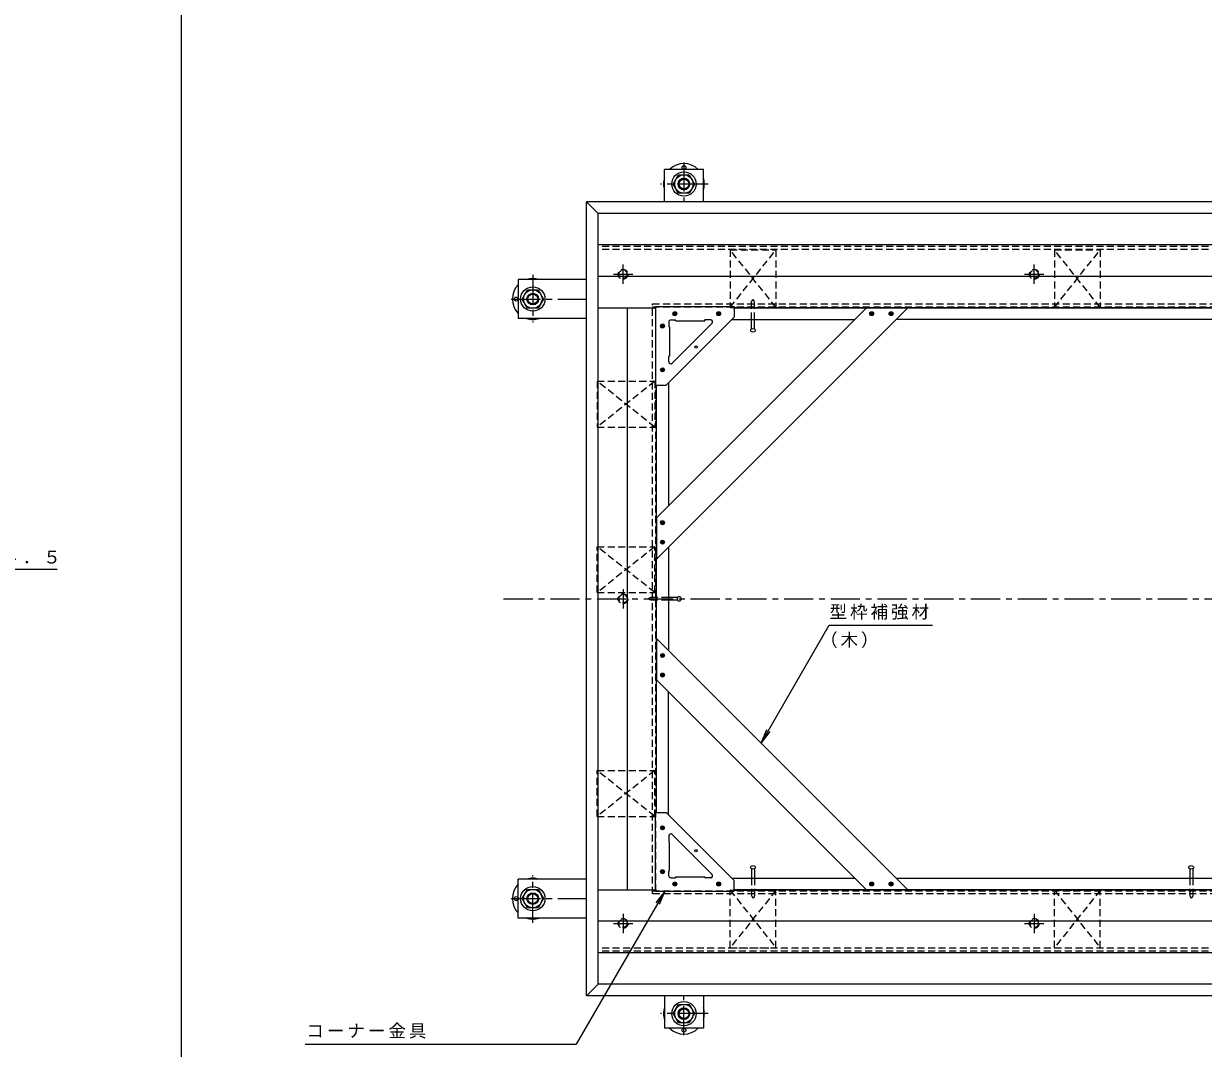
# Model space of a CAD drawing. Units: millimetres at full size, sheet at 1:6; details may follow other scales. Extents: x -2215 to 2320, y -1648 to 1656.
# Drawn here: x -499 to 713, y -631 to 422 of the extents above; entities that cross this region are included whole.
import ezdxf

# ---------------------------------------------------------------- set-up
doc = ezdxf.new("R2010")
doc.units = ezdxf.units.MM
doc.header["$LTSCALE"] = 6
doc.linetypes.add('CHAIN1', pattern=[8, 5, -1, 1, -1])
doc.linetypes.add('DASHED1', pattern=[1.8, 1.2, -0.6])
for name, color, linetype, lineweight in [('1-0_1-0ﾚｲﾔ', 4, 'Continuous', 9), ('1-1_1-1ﾚｲﾔ', 2, 'Continuous', 9), ('1-3_1-3ﾚｲﾔ', 4, 'Continuous', 9), ('1-5_1-5ﾚｲﾔ', 7, 'Continuous', 9), ('1-6_1-6ﾚｲﾔ', 6, 'Continuous', 9), ('1-7', 5, 'Continuous', 5), ('1-8', 3, 'Continuous', 9), ('1-A', 3, 'Continuous', 9), ('1-B', 4, 'Continuous', 9), ('1-C', 4, 'Continuous', 9), ('1-D', 5, 'Continuous', 5), ('1-E', 3, 'Continuous', 9), ('D-5', 7, 'Continuous', 9), ('F-0_F-0ﾚｲﾔ', 7, 'Continuous', 9)]:
    doc.layers.add(name, color=color, linetype=linetype, lineweight=lineweight)
doc.styles.add('ＭＳ ゴシック', font='')
doc.styles.get('ＭＳ ゴシック').set_extended_font_data('MS Gothic')

msp = doc.modelspace()

# ---------------------------------------------------------------- linework, layer by layer
at = {"layer": '1-0_1-0ﾚｲﾔ'}
for centre in [(179.469, 274.307), (7.268, 139.107), (7.268, -476.893), (179.469, -612.092)]:
    msp.add_circle(centre, 2, dxfattribs=at)
for centre, start, end in [((179.469, 257.307), 45.5852, 134.4148), ((179.469, 257.307), 162.24721, 197.75279), ((179.469, 257.307), 342.24721, 17.75279), ((24.268, 139.107), 72.24721, 107.75279), ((24.268, 139.107), 135.5852, 224.4148), ((24.268, 139.107), 252.24721, 287.75279), ((24.268, -476.893), 72.24721, 107.75279), ((24.268, -476.893), 135.5852, 224.4148), ((24.268, -476.893), 252.24721, 287.75279), ((179.469, -595.092), 162.24721, 197.75279), ((179.469, -595.092), 342.24721, 17.75279), ((179.469, -595.092), 225.5852, 314.4148)]:
    msp.add_arc(centre, 21, start, end, dxfattribs=at)
at = {"layer": '1-1_1-1ﾚｲﾔ', "color": 6, "linetype": 'CHAIN1'}
msp.add_line((-5.732, -168.893), (1506.669, -168.893), dxfattribs=at)
at = {"layer": '1-3_1-3ﾚｲﾔ', "color": 2}
for p, q in [((1421.468, 239.107), (79.468, 239.107)), ((1409.469, 227.107), (91.468, 227.107)), ((91.468, -564.892), (91.468, 227.107)), ((79.468, -576.893), (91.468, -564.892)), ((1409.469, -564.892), (91.468, -564.892)), ((1421.468, -576.893), (79.468, -576.893))]:
    msp.add_line(p, q, dxfattribs=at)
at = {"layer": '1-3_1-3ﾚｲﾔ', "color": 2, "linetype": 'DASHED1'}
for p, q in [((1409.469, 193.107), (91.468, 193.107)), ((147.268, 134.307), (1353.668, 134.307)), ((147.268, -472.093), (147.268, 134.307)), ((147.268, 131.107), (1353.668, 131.107)), ((150.468, -468.893), (150.468, 131.107)), ((147.268, -468.893), (1353.668, -468.893)), ((1353.668, -472.093), (147.268, -472.093)), ((1409.469, -530.893), (91.468, -530.893))]:
    msp.add_line(p, q, dxfattribs=at)
at = {"layer": '1-3_1-3ﾚｲﾔ', "color": 2}
msp.add_lwpolyline([(79.468, -576.893), (79.468, 239.107), (91.468, 227.107)], dxfattribs=at)
at = {"layer": '1-5_1-5ﾚｲﾔ'}
for p, q in [((258.816, -317.052), (328.675, -196.052)), ((328.675, -196.052), (434.663, -196.052)), ((258.816, -317.052), (264.556, -303.193)), ((258.816, -317.052), (267.947, -305.151)), ((159.712, -469.192), (68.964, -626.374)), ((159.712, -469.192), (150.581, -481.092)), ((159.712, -469.192), (153.972, -483.05)), ((-209.629, -626.374), (68.964, -626.374))]:
    msp.add_line(p, q, dxfattribs=at)
at = {"layer": '1-6_1-6ﾚｲﾔ'}
for p, q in [((1409.469, 227.107), (91.468, 227.107)), ((91.468, 194.774), (91.468, 227.107)), ((1409.469, 194.774), (91.468, 194.774)), ((91.468, 162.441), (91.468, 194.774)), ((1409.469, 162.441), (91.468, 162.441)), ((91.468, 130.107), (91.468, 162.441)), ((91.428, -467.893), (91.428, 130.107)), ((91.428, 130.107), (150.168, 130.107)), ((121.468, -467.893), (121.468, 130.107)), ((1269.969, 130.107), (230.968, 130.107)), ((151.468, -388.392), (151.468, 50.607)), ((91.428, -467.893), (151.467, -467.893)), ((91.468, -500.226), (91.468, -467.893)), ((1269.969, -467.893), (230.968, -467.893)), ((1409.469, -500.226), (91.468, -500.226)), ((91.468, -532.559), (91.468, -500.226)), ((1409.469, -532.559), (91.468, -532.559)), ((91.468, -564.893), (91.468, -532.559)), ((1409.469, -564.893), (91.468, -564.893))]:
    msp.add_line(p, q, dxfattribs=at)
at = {"layer": '1-7', "linetype": 'CHAIN1'}
for p, q in [((116.968, 154.707), (116.968, 174.508)), ((539.302, 154.707), (539.302, 174.508)), ((107.067, 164.607), (126.869, 164.607)), ((529.401, 164.607), (549.203, 164.607)), ((116.968, -158.992), (116.968, -178.793)), ((116.968, -492.492), (116.968, -512.293)), ((539.302, -492.492), (539.302, -512.293)), ((107.067, -502.393), (126.869, -502.393)), ((529.401, -502.393), (549.203, -502.393))]:
    msp.add_line(p, q, dxfattribs=at)
at = {"layer": '1-7', "linetype": 'DASHED1'}
for centre, radius in [((116.968, 164.607), 5), ((116.968, 164.607), 4.188), ((539.302, 164.607), 5), ((539.302, 164.607), 4.188), ((116.968, -168.893), 5), ((116.968, -168.893), 4.188), ((116.968, -502.393), 5), ((116.968, -502.393), 4.188), ((539.302, -502.393), 5), ((539.302, -502.393), 4.188)]:
    msp.add_circle(centre, radius, dxfattribs=at)
at = {"layer": '1-8', "linetype": 'DASHED1'}
for p, q in [((248.948, 136.463), (250.468, 138.817)), ((248.948, 118.107), (248.948, 136.463)), ((251.988, 136.463), (250.468, 138.817)), ((251.988, 118.107), (251.988, 136.463)), ((145.112, -167.373), (142.758, -168.893)), ((145.112, -170.413), (142.758, -168.893)), ((163.468, -167.373), (145.112, -167.373)), ((163.468, -170.413), (145.112, -170.413)), ((248.948, -455.892), (248.948, -474.248)), ((251.988, -455.892), (251.988, -474.248)), ((698.948, -455.892), (698.948, -474.248)), ((701.988, -455.892), (701.988, -474.248)), ((248.948, -474.248), (250.468, -476.603)), ((251.988, -474.248), (250.468, -476.603)), ((698.948, -474.248), (700.468, -476.603)), ((701.988, -474.248), (700.468, -476.603))]:
    msp.add_line(p, q, dxfattribs=at)
at = {"layer": '1-8'}
for p, q in [((248.948, 108.445), (248.948, 118.107)), ((251.988, 108.445), (251.988, 118.107)), ((173.131, -167.373), (163.468, -167.373)), ((173.131, -170.413), (163.468, -170.413)), ((248.948, -446.23), (248.948, -455.892)), ((251.988, -446.23), (251.988, -455.892)), ((698.948, -446.23), (698.948, -455.892)), ((701.988, -446.23), (701.988, -455.892))]:
    msp.add_line(p, q, dxfattribs=at)
for centre, major_axis in [((250.468, 107.019), (2.525, 0)), ((174.556, -168.893), (0, -2.525)), ((250.468, -444.804), (2.525, 0)), ((700.468, -444.804), (2.525, 0))]:
    msp.add_ellipse(centre, major_axis=major_axis, ratio=0.707058, dxfattribs=at)
at = {"layer": '1-A', "linetype": 'DASHED1'}
for p, q in [((226.968, 189.606), (226.968, 130.607)), ((226.968, 189.606), (273.968, 189.606)), ((226.968, 130.607), (273.968, 189.606)), ((273.968, 189.606), (273.968, 130.607)), ((559.968, 189.606), (559.968, 130.607)), ((559.968, 189.606), (606.968, 189.606)), ((559.968, 130.607), (606.968, 189.606)), ((606.968, 189.606), (606.968, 130.607)), ((90.468, 54.607), (149.468, 54.607)), ((90.468, 54.607), (90.468, 7.607)), ((149.468, 54.607), (90.468, 7.607)), ((90.468, 7.607), (149.468, 7.607)), ((90.468, -115.393), (149.468, -115.393)), ((90.468, -162.393), (90.468, -115.393)), ((149.468, -162.393), (90.468, -115.393)), ((90.468, -162.393), (149.468, -162.393)), ((90.468, -345.393), (149.468, -345.393)), ((90.468, -392.393), (90.468, -345.393)), ((149.468, -392.393), (90.468, -345.393)), ((90.468, -392.393), (149.468, -392.393)), ((226.968, -527.392), (226.968, -468.392)), ((226.968, -468.392), (273.968, -527.392)), ((273.968, -527.392), (273.968, -468.392)), ((559.968, -468.392), (606.968, -527.392)), ((606.968, -527.392), (606.968, -468.392)), ((226.968, -527.392), (273.968, -527.392)), ((559.968, -527.392), (606.968, -527.392))]:
    msp.add_line(p, q, dxfattribs=at)
at = {"layer": '1-A'}
for p, q in [((150.168, 131.407), (230.968, 131.407)), ((150.168, 131.407), (150.168, 50.607)), ((230.968, 131.407), (230.968, 120.407)), ((161.168, 50.607), (230.968, 120.407)), ((163.968, 115.607), (163.968, 110.607)), ((164.768, 110.607), (163.968, 110.607)), ((164.768, 110.607), (164.768, 80.607)), ((165.968, 117.607), (170.968, 117.607)), ((208.369, 114.193), (167.382, 73.206)), ((170.968, 116.807), (170.968, 117.607)), ((170.968, 116.807), (200.968, 116.807)), ((206.955, 117.607), (200.968, 117.607)), ((200.968, 116.807), (200.968, 117.607)), ((163.968, 74.62), (163.968, 80.607)), ((164.768, 80.607), (163.968, 80.607)), ((150.168, 50.607), (161.168, 50.607)), ((150.168, -388.392), (161.168, -388.392)), ((150.168, -469.192), (150.168, -388.392)), ((161.168, -388.392), (230.968, -458.192)), ((208.369, -451.978), (167.382, -410.991)), ((163.968, -412.405), (163.968, -418.392)), ((164.768, -418.392), (163.968, -418.392)), ((164.768, -448.392), (164.768, -418.392)), ((163.968, -453.392), (163.968, -448.392)), ((164.768, -448.392), (163.968, -448.392)), ((165.968, -455.392), (170.968, -455.392)), ((170.968, -454.592), (200.968, -454.592)), ((170.968, -454.592), (170.968, -455.392)), ((200.968, -454.592), (200.968, -455.392)), ((206.955, -455.392), (200.968, -455.392)), ((230.968, -469.192), (230.968, -458.192)), ((150.168, -469.192), (230.968, -469.192))]:
    msp.add_line(p, q, dxfattribs=at)
at = {"layer": '1-A', "linetype": 'DASHED1'}
for points in [[(226.968, 130.607), (273.968, 130.607), (226.968, 189.606)], [(559.968, 130.607), (606.968, 130.607), (559.968, 189.606)], [(149.468, 54.607), (149.468, 7.607), (90.468, 54.607)], [(149.468, -162.393), (149.468, -115.393), (90.468, -162.393)], [(149.468, -392.393), (149.468, -345.393), (90.468, -392.393)], [(226.968, -468.392), (273.968, -468.392), (226.968, -527.392)]]:
    msp.add_lwpolyline(points, dxfattribs=at)
msp.add_lwpolyline([(559.968, -527.392), (559.968, -468.392), (606.968, -468.392)], close=True, dxfattribs=at)
at = {"layer": '1-A'}
for centre in [(191.772, 89.803), (191.772, -427.588)]:
    msp.add_circle(centre, 1.25, dxfattribs=at)
for centre, start, end in [((165.968, 115.607), 90, 180), ((206.955, 115.607), 315.00075, 90), ((165.968, 74.62), 180, 314.99925), ((165.968, -412.405), 45.00075, 180), ((165.968, -453.392), 180, 270), ((206.955, -453.392), 270, 44.99925)]:
    msp.add_arc(centre, 2, start, end, dxfattribs=at)
at = {"layer": '1-B', "color": 6}
for p, q in [((409.561, 130.107), (151.467, -127.986)), ((367.135, 130.107), (151.467, -85.56)), ((409.561, 130.107), (367.135, 130.107)), ((151.468, -85.559), (151.468, -127.986)), ((409.561, -467.893), (151.467, -209.799)), ((151.468, -209.799), (151.468, -252.226)), ((367.135, -467.893), (151.467, -252.225)), ((409.561, -467.893), (367.135, -467.893))]:
    msp.add_line(p, q, dxfattribs=at)
at = {"layer": '1-B'}
for p, q in [((230.968, 130.107), (1269.969, 130.107)), ((228.668, 118.107), (355.135, 118.107)), ((722.968, 118.107), (397.561, 118.107)), ((151.468, -388.392), (151.468, 50.607)), ((163.468, 52.907), (163.468, -73.559)), ((163.468, -115.986), (163.468, -221)), ((163.468, -390.692), (163.468, -264.226)), ((228.668, -455.892), (355.135, -455.892)), ((397.561, -455.892), (722.968, -455.892)), ((230.968, -467.892), (1269.969, -467.892))]:
    msp.add_line(p, q, dxfattribs=at)
at = {"layer": '1-C'}
for p, q in [((168.244, 123.561), (170.714, 126.031)), ((170.995, 122.286), (168.347, 124.934)), ((169.259, 122.325), (168.386, 123.198)), ((168.923, 122.542), (171.733, 125.353)), ((171.89, 123.089), (169.15, 125.829)), ((170.185, 122.107), (172.168, 124.091)), ((172.116, 124.559), (170.62, 126.055)), ((213.244, 123.561), (215.714, 126.031)), ((215.995, 122.286), (213.347, 124.934)), ((214.259, 122.325), (213.386, 123.198)), ((213.922, 122.542), (216.732, 125.353)), ((216.89, 123.089), (214.15, 125.829)), ((215.185, 122.107), (217.168, 124.091)), ((217.116, 124.559), (215.62, 126.055)), ((370.248, 124.124), (372.231, 126.107)), ((370.427, 124.935), (373.075, 122.287)), ((370.466, 123.199), (371.339, 122.326)), ((370.683, 122.862), (373.493, 125.672)), ((371.23, 125.829), (373.969, 123.089)), ((371.701, 122.184), (374.172, 124.653)), ((372.7, 126.056), (374.196, 124.559)), ((390.248, 124.124), (392.231, 126.107)), ((390.427, 124.935), (393.075, 122.287)), ((390.466, 123.199), (391.339, 122.326)), ((390.683, 122.862), (393.493, 125.672)), ((391.23, 125.829), (393.969, 123.089)), ((391.701, 122.184), (394.172, 124.653)), ((392.7, 126.056), (394.196, 124.559)), ((155.544, 110.861), (158.014, 113.331)), ((158.295, 109.586), (155.647, 112.234)), ((156.559, 109.625), (155.686, 110.498)), ((156.222, 109.842), (159.033, 112.652)), ((159.189, 110.389), (156.45, 113.129)), ((157.484, 109.407), (159.468, 111.39)), ((159.416, 111.859), (157.92, 113.355)), ((155.544, 65.861), (158.014, 68.331)), ((158.295, 64.586), (155.647, 67.234)), ((156.559, 64.625), (155.686, 65.498)), ((156.222, 64.842), (159.033, 67.653)), ((159.189, 65.389), (156.45, 68.129)), ((157.484, 64.407), (159.468, 66.391)), ((159.416, 66.859), (157.92, 68.356)), ((155.467, -90.689), (157.451, -92.672)), ((155.646, -91.5), (158.295, -88.852)), ((155.686, -89.764), (156.558, -88.891)), ((155.902, -89.427), (158.713, -92.237)), ((156.449, -92.394), (159.189, -89.654)), ((156.921, -88.749), (159.391, -91.219)), ((157.919, -92.621), (159.415, -91.125)), ((155.646, -111.5), (158.294, -108.852)), ((155.686, -109.764), (156.558, -108.891)), ((156.921, -108.749), (159.391, -111.219)), ((155.467, -110.689), (157.451, -112.672)), ((155.902, -109.427), (158.713, -112.237)), ((156.449, -112.394), (159.189, -109.654)), ((157.919, -112.621), (159.415, -111.125)), ((155.467, -227.096), (157.451, -225.113)), ((155.646, -226.285), (158.294, -228.933)), ((155.686, -228.021), (156.558, -228.894)), ((155.902, -228.358), (158.713, -225.548)), ((156.449, -225.391), (159.189, -228.131)), ((156.921, -229.036), (159.391, -226.566)), ((157.919, -225.164), (159.415, -226.661)), ((155.467, -247.096), (157.451, -245.113)), ((155.646, -246.285), (158.295, -248.933)), ((155.686, -248.021), (156.558, -248.894)), ((155.902, -248.358), (158.713, -245.548)), ((156.449, -245.391), (159.189, -248.131)), ((156.921, -249.036), (159.391, -246.566)), ((157.919, -245.164), (159.415, -246.661)), ((155.544, -403.646), (158.014, -406.116)), ((158.295, -402.371), (155.647, -405.02)), ((156.559, -402.411), (155.686, -403.283)), ((156.222, -402.628), (159.033, -405.438)), ((159.189, -403.175), (156.45, -405.914)), ((157.484, -402.192), (159.468, -404.176)), ((159.416, -404.645), (157.92, -406.141)), ((158.295, -447.371), (155.647, -450.02)), ((156.559, -447.41), (155.686, -448.283)), ((156.222, -447.627), (159.033, -450.438)), ((159.189, -448.174), (156.45, -450.914)), ((157.484, -447.192), (159.468, -449.176)), ((155.544, -448.646), (158.014, -451.116)), ((159.416, -449.644), (157.92, -451.14)), ((170.995, -460.071), (168.347, -462.719)), ((169.259, -460.111), (168.386, -460.983)), ((168.923, -460.327), (171.733, -463.138)), ((170.185, -459.892), (172.168, -461.876)), ((215.995, -460.071), (213.347, -462.719)), ((214.259, -460.111), (213.386, -460.983)), ((213.922, -460.327), (216.732, -463.138)), ((215.185, -459.892), (217.168, -461.876)), ((370.427, -462.72), (373.075, -460.072)), ((370.466, -460.984), (371.339, -460.111)), ((371.701, -459.969), (374.172, -462.439)), ((390.427, -462.72), (393.075, -460.072)), ((390.466, -460.984), (391.339, -460.111)), ((391.701, -459.969), (394.172, -462.439)), ((168.244, -461.346), (170.714, -463.816)), ((171.89, -460.874), (169.15, -463.614)), ((172.116, -462.344), (170.62, -463.84)), ((213.244, -461.346), (215.714, -463.816)), ((216.89, -460.874), (214.15, -463.614)), ((217.116, -462.344), (215.62, -463.84)), ((370.248, -461.909), (372.231, -463.892)), ((370.683, -460.647), (373.493, -463.457)), ((371.23, -463.614), (373.969, -460.874)), ((372.7, -463.841), (374.196, -462.344)), ((390.248, -461.909), (392.231, -463.892)), ((390.683, -460.647), (393.493, -463.457)), ((391.23, -463.614), (393.969, -460.874)), ((392.7, -463.841), (394.196, -462.344))]:
    msp.add_line(p, q, dxfattribs=at)
for centre in [(170.168, 124.107), (215.168, 124.107), (372.248, 124.107), (392.248, 124.107), (157.468, 111.407), (157.468, 66.407), (157.467, -90.673), (157.467, -110.673), (157.467, -227.112), (157.467, -247.112), (157.468, -404.192), (157.468, -449.192), (170.168, -461.892), (215.168, -461.892), (372.248, -461.893), (392.248, -461.893)]:
    msp.add_circle(centre, 2, dxfattribs=at)
at = {"layer": '1-D', "color": 7, "linetype": 'DASHED1', "lineweight": 9}
for p, q in [((1409.469, 190.107), (91.468, 190.107)), ((1409.469, -527.893), (91.468, -527.893))]:
    msp.add_line(p, q, dxfattribs=at)
at = {"layer": '1-D'}
for points in [[(173.984, 247.807), (168.499, 257.307), (173.984, 266.807), (184.953, 266.807), (190.438, 257.307), (184.953, 247.807)], [(18.783, 129.607), (13.298, 139.107), (18.783, 148.607), (29.753, 148.607), (35.238, 139.107), (29.753, 129.607)], [(18.783, -486.393), (13.298, -476.893), (18.783, -467.393), (29.753, -467.393), (35.238, -476.893), (29.753, -486.393)], [(173.984, -604.592), (168.499, -595.092), (173.984, -585.592), (184.953, -585.592), (190.438, -595.092), (184.953, -604.592)]]:
    msp.add_lwpolyline(points, close=True, dxfattribs=at)
for centre, radius in [((179.469, 257.307), 12.5), ((179.469, 257.307), 9.5), ((179.469, 257.307), 6), ((179.469, 257.307), 5.053), ((24.268, 139.107), 12.5), ((24.268, 139.107), 9.5), ((24.268, 139.107), 6), ((24.268, 139.107), 5.053), ((24.268, -476.893), 12.5), ((24.268, -476.893), 9.5), ((24.268, -476.893), 6), ((24.268, -476.893), 5.053), ((179.469, -595.092), 12.5), ((179.469, -595.092), 9.5), ((179.469, -595.092), 6), ((179.469, -595.092), 5.053)]:
    msp.add_circle(centre, radius, dxfattribs=at)
at = {"layer": '1-E', "linetype": 'CHAIN1'}
for p, q in [((179.469, 279.466), (179.469, 239.307)), ((204.308, 257.307), (155.422, 257.307)), ((24.268, 163.947), (24.268, 115.06)), ((2.109, 139.107), (79.468, 139.107)), ((24.268, -501.732), (24.268, -452.846)), ((2.109, -476.893), (79.468, -476.893)), ((179.469, -617.251), (179.469, -577.092)), ((204.308, -595.092), (155.422, -595.092))]:
    msp.add_line(p, q, dxfattribs=at)
at = {"layer": '1-E'}
for p, q in [((159.469, 239.107), (159.469, 272.307)), ((199.469, 272.307), (159.469, 272.307)), ((199.469, 239.107), (199.469, 272.307)), ((79.468, 159.107), (9.268, 159.107)), ((9.268, 159.107), (9.268, 119.107)), ((79.468, 119.107), (9.268, 119.107)), ((79.468, -456.893), (9.268, -456.893)), ((9.268, -496.893), (9.268, -456.893)), ((79.468, -496.893), (9.268, -496.893)), ((159.469, -576.893), (159.469, -610.092)), ((199.469, -576.893), (199.469, -610.092)), ((199.469, -610.092), (159.469, -610.092))]:
    msp.add_line(p, q, dxfattribs=at)
at = {"layer": 'D-5'}
msp.add_line((-672.519, -138.456), (-464.056, -138.456), dxfattribs=at)
at = {"layer": 'F-0_F-0ﾚｲﾔ'}
msp.add_line((-336.7, -1533), (-336.7, 771.667), dxfattribs=at)

# ---------------------------------------------------------------- texts
at = {"layer": '1-5_1-5ﾚｲﾔ', "char_height": 13.2, "attachment_point": 7, "style": 'ＭＳ ゴシック'}
for s, insert in [('\\T1.17;型枠補強材', (328.965, -190.43)), ('\\T1.17;（木）', (319.246, -219.338)), ('\\T1.17;コーナー金具', (-208.334, -620.752))]:
    msp.add_mtext(s, dxfattribs=dict(at, insert=insert))
at = {"layer": 'D-5', "insert": (-668.137, -133.344), "char_height": 13.2, "attachment_point": 7, "style": 'ＭＳ ゴシック'}
msp.add_mtext('\\T1.17;アンカー：ｔ＝４．５', dxfattribs=at)

doc.saveas('drawing.dxf')
